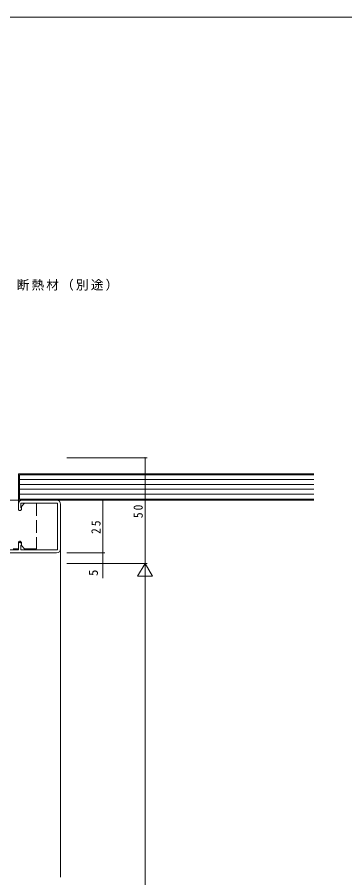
# Model space of a CAD drawing. Units: millimetres, scale not verified. Extents: x -594 to 539, y -420 to 386.
# Drawn here: x -320.6 to -165.3, y -25.2 to 382 of the extents above; entities that cross this region are included whole.
import ezdxf
from ezdxf.enums import TextEntityAlignment as Align

# ---------------------------------------------------------------- set-up
doc = ezdxf.new("R2010")
doc.units = ezdxf.units.MM
doc.header["$LTSCALE"] = 2
doc.linetypes.add('DASHED3', pattern=[4, 3, -1])
for name, color, linetype, lineweight in [('0-1_YKK_ZWAK', 7, 'Continuous', 9), ('0-3_YKK_11', 7, 'Continuous', 9), ('0-5_YSS_K', 3, 'Continuous', 9), ('0-6_YKK_13', 4, 'Continuous', 9), ('0-7_YKK_D', 6, 'Continuous', 9)]:
    doc.layers.add(name, color=color, linetype=linetype, lineweight=lineweight)
doc.styles.add('ＭＳ ゴシック', font='')
doc.styles.get('ＭＳ ゴシック').set_extended_font_data('MS Gothic')

msp = doc.modelspace()

# ---------------------------------------------------------------- linework, layer by layer
at = {"layer": '0-1_YKK_ZWAK'}
msp.add_line((510, 382), (-590, 382), dxfattribs=at)
at = {"layer": '0-3_YKK_11'}
for p, q in [((-320, 149.251), (-320, 151.501)), ((-318.8, 152.001), (-318.8, 149.985)), ((-301.5, 152.001), (-318.8, 152.001)), ((-318, 153.501), (-302, 153.501)), ((-301.5, 130.001), (-301.5, 152.001)), ((-300, 151.501), (-300, 130.501)), ((-318.8, 149.985), (-318.714, 149.775)), ((-320, 130.001), (-320, 132.751)), ((-318.714, 132.226), (-318.8, 132.016)), ((-318.8, 132.016), (-318.8, 130.001)), ((-302, 128.501), (-450, 128.501)), ((-330, 130.001), (-320, 130.001)), ((-318.8, 130.001), (-301.5, 130.001))]:
    msp.add_line(p, q, dxfattribs=at)
for centre, radius, start, end in [((-318, 151.501), 2, 90, 179.99998), ((-302, 151.501), 2, 0, 89.99998), ((-319.25, 149.251), 0.75, 180.00002, 44.41531), ((-319.25, 132.751), 0.75, 315.58467, 179.99997), ((-302, 130.501), 2, 270, 359.99998)]:
    msp.add_arc(centre, radius, start, end, dxfattribs=at)
at = {"layer": '0-5_YSS_K'}
for p, q in [((-320, 166.001), (-320, 153.501)), ((-180, 166.001), (-320, 166.001)), ((-319.5, 165.501), (-319.5, 154.001)), ((-180, 165.501), (-319.5, 165.501)), ((-319.5, 163.201), (-180, 163.201)), ((-319.5, 160.901), (-180, 160.901)), ((-319.5, 158.601), (-180, 158.601)), ((-319.5, 156.301), (-180, 156.301)), ((-320, 153.501), (-180, 153.501)), ((-319.5, 154.001), (-180, 154.001)), ((-300.022, 130.202), (-300.003, -24.999))]:
    msp.add_line(p, q, dxfattribs=at)
at = {"layer": '0-6_YKK_13', "linetype": 'DASHED3'}
for p, q in [((-319.95, 153.501), (-324.951, 153.501)), ((-319.95, 149.201), (-319.95, 153.501)), ((-317.05, 152.001), (-318.55, 150.501)), ((-311.45, 152.001), (-317.05, 152.001)), ((-311.45, 152.001), (-311.45, 130.501)), ((-318.55, 150.501), (-318.55, 149.201)), ((-319.95, 130.501), (-322.45, 130.501)), ((-319.95, 133.301), (-319.95, 130.501)), ((-318.55, 132.001), (-318.55, 133.301)), ((-317.05, 130.501), (-318.55, 132.001)), ((-311.45, 130.501), (-317.05, 130.501))]:
    msp.add_line(p, q, dxfattribs=at)
for centre, start, end in [((-319.25, 149.201), 180, 0), ((-319.25, 133.301), 0, 180)]:
    msp.add_arc(centre, 0.7, start, end, dxfattribs=at)
at = {"layer": '0-7_YKK_D'}
for p, q in [((-297.028, 173.501), (-259, 173.501)), ((-260, 123.501), (-260, 173.501)), ((-297.025, 153.501), (-279, 153.501)), ((-280, 128.501), (-280, 153.501)), ((-297.022, 128.501), (-279, 128.501)), ((-297.022, 128.501), (-279, 128.501)), ((-280, 128.501), (-280, 123.501)), ((-297.022, 123.501), (-259, 123.501)), ((-297.022, 123.501), (-279, 123.501)), ((-297.022, 123.501), (-259, 123.501)), ((-280, 123.501), (-280, 116.601)), ((-260, 123.501), (-263.5, 117.438)), ((-260, 123.501), (-260, 111.376)), ((-260, 123.501), (-256.5, 117.438)), ((-263.5, 117.438), (-256.5, 117.438)), ((-260, 116.501), (-260, -169.499))]:
    msp.add_line(p, q, dxfattribs=at)
for centre, start, end in [((-260, 173.501), 90, 270), ((-260, 173.501), 270, 90), ((-280, 153.501), 90, 270), ((-280, 153.501), 270, 90), ((-280, 128.501), 90, 270), ((-280, 128.501), 90, 270), ((-280, 128.501), 270, 90), ((-280, 128.501), 270, 90), ((-280, 123.501), 90, 270), ((-280, 123.501), 270, 90)]:
    msp.add_arc(centre, 0.106, start, end, dxfattribs=at)

# ---------------------------------------------------------------- texts
at = {"layer": '0-7_YKK_D', "color": 7, "style": 'ＭＳ ゴシック'}
msp.add_text('5', height=4.399, rotation=90, dxfattribs=at).set_placement((-281, 117.601), align=Align.BOTTOM_LEFT)
at = {"layer": '0-7_YKK_D', "color": 7, "insert": (-320.803, 252.559), "char_height": 4.399, "attachment_point": 7, "style": 'ＭＳ ゴシック'}
msp.add_mtext('\\T1.17;断熱材（別途）', dxfattribs=at)
at = {"layer": '0-7_YKK_D', "color": 7, "char_height": 4.399, "attachment_point": 7, "rotation": 90, "style": 'ＭＳ ゴシック'}
for s, insert in [('\\T1.36;\\W0.9;50', (-261, 144.981)), ('\\T1.36;\\W0.9;25', (-281, 137.481))]:
    msp.add_mtext(s, dxfattribs=dict(at, insert=insert))

doc.saveas('drawing.dxf')
